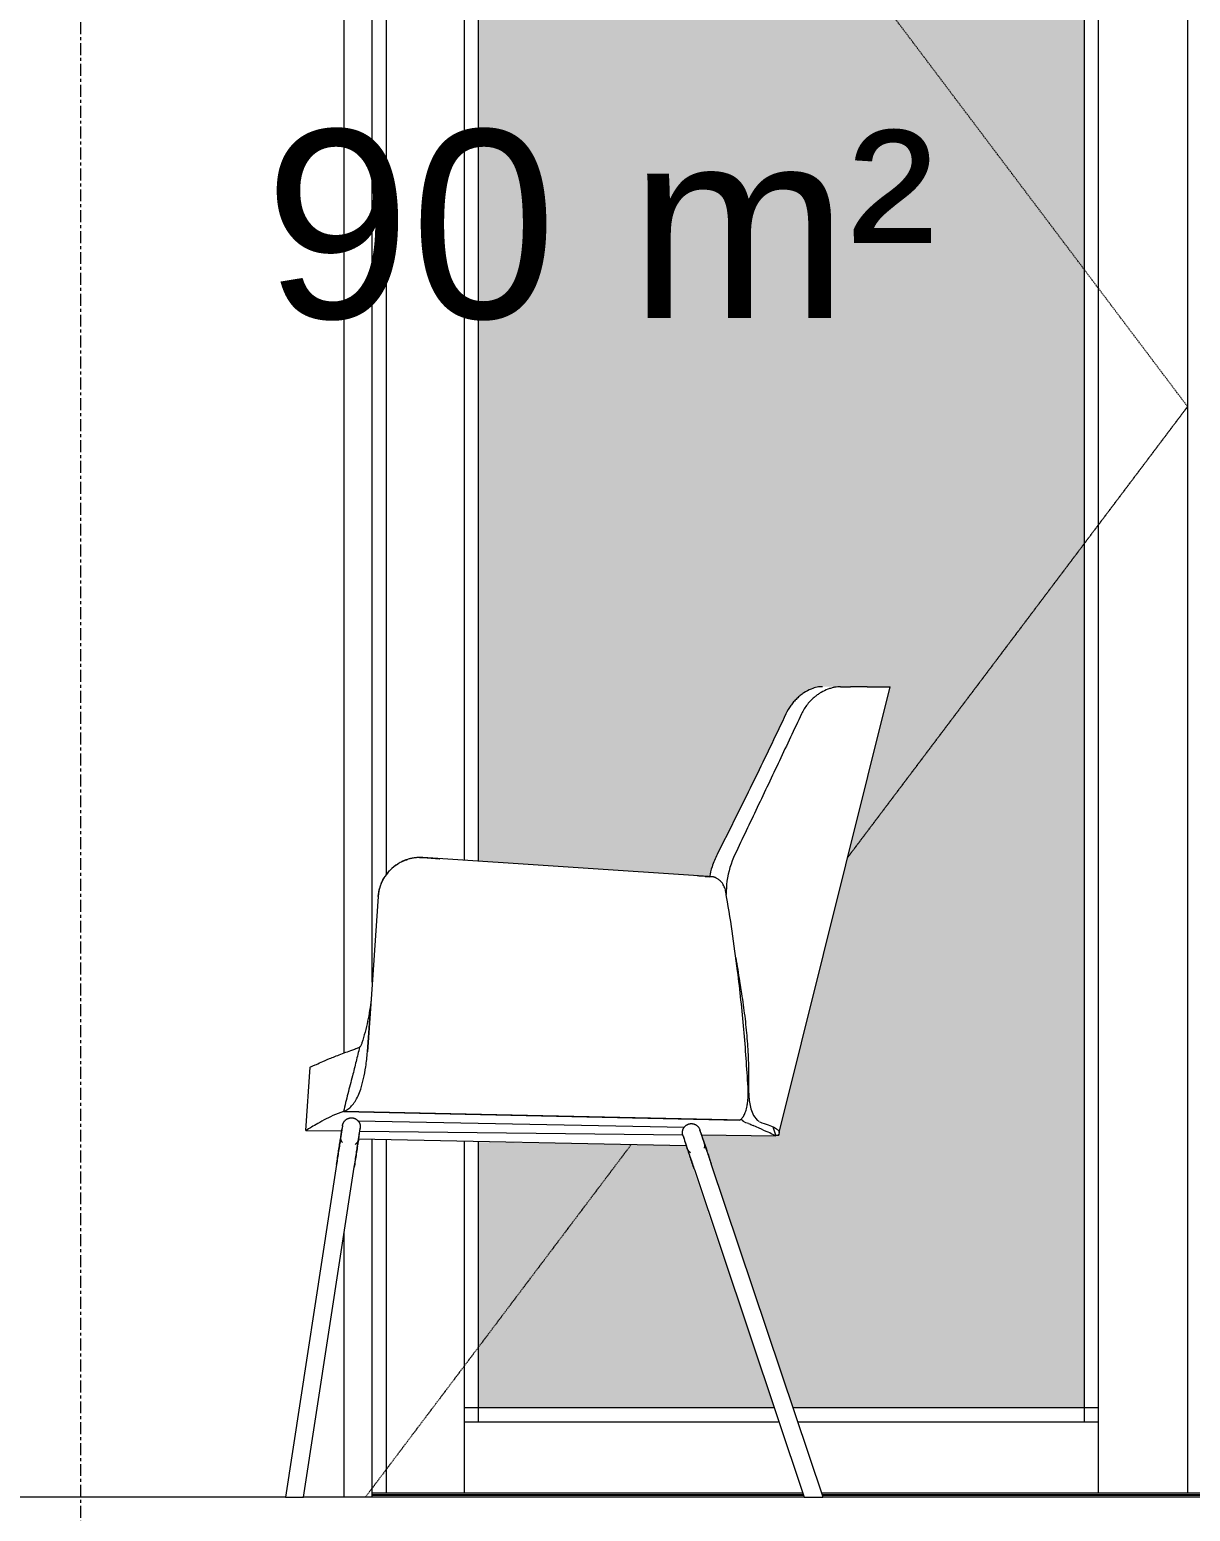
# Model space of a CAD drawing. Header units: millimetres. Extents: x -12186 to 152825, y -4386 to 9463.
# Drawn here: x 16021 to 17256, y 15 to 1591 of the extents above; entities that cross this region are included whole.
import ezdxf

# ---------------------------------------------------------------- set-up
doc = ezdxf.new("R2010")
doc.units = ezdxf.units.MM
doc.linetypes.add('Detail Dash', pattern=[1.1, 0.55, -0.55])
doc.linetypes.add('Grid Line', pattern=[22.225, 12.7, -3.175, 3.175, -3.175])
for name, color, linetype, lineweight in [('A-AREA-IDEN', 2, 'Continuous', 5), ('A-DOOR', 31, 'Continuous', 5), ('A-FLOR', 192, 'Continuous', 9), ('A-WALL', 113, 'Continuous', 9), ('I-FURN', 30, 'Continuous', 5), ('S-GRID', 1, 'Continuous', 5)]:
    doc.layers.add(name, color=color, linetype=linetype, lineweight=lineweight)
doc.styles.add('Arial_2', font='arial.ttf', dxfattribs={"height": 200})

# ---------------------------------------------------------------- blocks, each defined once
blk = doc.blocks.new('Coalesse_Bindu_LowBackGuestChair - FABRIC-V181-Section A-A')
at = {"layer": 'I-FURN'}
for p, q in [((16818.4, 417.9), (16936.3, 892.1)), ((16883.8, 892.1), (16894.1, 892.1)), ((16912.1, 892.1), (16894.1, 892.1)), ((16912.1, 892.1), (16936.3, 892.1)), ((16439.4, 710.3), (16457.7, 709.1)), ((16748.4, 689.7), (16439.4, 710.3)), ((16439.4, 710.3), (16457.1, 709.1)), ((16457.7, 709.1), (16439.4, 710.3)), ((16739.7, 690.3), (16744.5, 690)), ((16380.5, 503.6), (16384, 554.2)), ((16315.1, 420.2), (16319.8, 487.5)), ((16779.3, 430.9), (16355.2, 440.2)), ((16355.2, 440.2), (16776, 431)), ((16717.9, 423.3), (16370.3, 430.1)), ((16778.4, 431.2), (16777.5, 432.1)), ((16785.7, 427.5), (16783, 428.4)), ((16315.1, 420.2), (16353.5, 419.7)), ((16352.5, 415), (16352.6, 416.2)), ((16371.1, 411.1), (16719.6, 404.2)), ((16371.1, 411.1), (16719.6, 404.2)), ((16371.5, 413.5), (16371.2, 411.4)), ((16372.4, 419.5), (16716.1, 415.6)), ((16372.5, 419.8), (16372.8, 422.2)), ((16716.2, 414.4), (16717.3, 411.1)), ((16735.9, 415.4), (16814.7, 414.5)), ((16811.8, 423.9), (16814.7, 414.5)), ((16817.5, 414.6), (16813.7, 414.6)), ((16817.5, 414.6), (16817.9, 415.9)), ((16347.7, 383.9), (16293.4, 30)), ((16347.7, 383.9), (16293.4, 30)), ((16312.6, 30), (16366.5, 381)), ((16312.6, 30), (16366.5, 381)), ((16728.2, 378.6), (16845, 30)), ((16728.2, 378.6), (16845, 30)), ((16865.1, 30), (16746.2, 384.6)), ((16865.1, 30), (16746.2, 384.6)), ((16865, 30), (16865, 30))]:
    blk.add_line(p, q, dxfattribs=at)
at = {"layer": 'I-FURN', "flags": 128}
for points in [[(16764, 736.8), (16758.2, 725.3), (16752.4, 713.8)], [(16392.1, 669.1), (16389.1, 627.3), (16386.2, 585.7), (16383.3, 544.5), (16380.5, 503.6)], [(16776.3, 578.9), (16777.3, 572.3), (16778.4, 565.7)], [(16785.7, 462.5), (16786.4, 452.1), (16788.2, 443.2), (16791.1, 436.2), (16795, 431.2)], [(16354.1, 425.5), (16354.1, 425.8), (16354.2, 426.2), (16354.3, 426.6), (16354.4, 426.9), (16354.5, 427.3), (16354.7, 427.7), (16354.8, 428), (16355, 428.3), (16355.2, 428.7), (16355.4, 429), (16355.6, 429.3), (16355.8, 429.6), (16356, 429.9), (16356.3, 430.2), (16356.5, 430.5), (16356.8, 430.8), (16357.1, 431.1), (16357.4, 431.3), (16357.7, 431.5), (16358, 431.8), (16358.3, 432), (16358.6, 432.2), (16358.9, 432.4), (16359.3, 432.6), (16359.6, 432.7), (16360, 432.9), (16360.3, 433), (16360.7, 433.1), (16361.1, 433.2), (16361.4, 433.3), (16361.8, 433.4), (16362.2, 433.4), (16362.5, 433.5), (16362.9, 433.5), (16363.3, 433.5), (16363.7, 433.5), (16364.1, 433.5), (16364.5, 433.5), (16364.8, 433.4), (16364.9, 433.4)], [(16364.9, 433.4), (16365.3, 433.4), (16365.7, 433.3), (16366, 433.2), (16366.4, 433.1), (16366.8, 433), (16367.1, 432.8), (16367.5, 432.7), (16367.8, 432.5), (16368.2, 432.3), (16368.5, 432.1), (16368.8, 431.9), (16369.1, 431.7), (16369.4, 431.5), (16369.7, 431.2), (16370, 431), (16370.3, 430.7), (16370.5, 430.4), (16370.8, 430.1), (16371, 429.8), (16371.2, 429.5), (16371.5, 429.2), (16371.7, 428.9), (16371.9, 428.6), (16372, 428.2), (16372.2, 427.9), (16372.3, 427.5), (16372.5, 427.2), (16372.6, 426.8), (16372.7, 426.4), (16372.8, 426.1), (16372.9, 425.7), (16372.9, 425.3), (16373, 425), (16373, 424.6), (16373, 424.2), (16373, 423.8), (16373, 423.4), (16373, 423), (16372.9, 422.7), (16372.9, 422.6)], [(16716, 414.8), (16715.9, 415.2), (16715.8, 415.6), (16715.7, 415.9), (16715.6, 416.3), (16715.6, 416.7), (16715.5, 417.1), (16715.5, 417.4), (16715.5, 417.8), (16715.5, 418.2), (16715.5, 418.6), (16715.6, 419), (16715.6, 419.3), (16715.7, 419.7), (16715.8, 420.1), (16715.9, 420.5), (16716, 420.8), (16716.1, 421.2), (16716.2, 421.5), (16716.4, 421.9), (16716.6, 422.2), (16716.8, 422.6), (16716.9, 422.9), (16717.2, 423.2), (16717.4, 423.5), (16717.6, 423.8), (16717.9, 424.1), (16718.1, 424.4), (16718.4, 424.7), (16718.7, 424.9), (16718.9, 425.2), (16719.2, 425.4), (16719.5, 425.6), (16719.9, 425.9), (16720.2, 426.1), (16720.5, 426.2), (16720.9, 426.4), (16721.2, 426.6), (16721.6, 426.7), (16721.9, 426.9), (16722, 426.9)], [(16722, 426.9), (16722.4, 427), (16722.7, 427.1), (16723.1, 427.2), (16723.5, 427.3), (16723.9, 427.3), (16724.2, 427.4), (16724.6, 427.4), (16725, 427.4), (16725.4, 427.4), (16725.8, 427.4), (16726.1, 427.3), (16726.5, 427.3), (16726.9, 427.2), (16727.3, 427.1), (16727.6, 427), (16728, 426.9), (16728.4, 426.8), (16728.7, 426.6), (16729.1, 426.5), (16729.4, 426.3), (16729.7, 426.1), (16730.1, 425.9), (16730.4, 425.7), (16730.7, 425.5), (16731, 425.3), (16731.3, 425), (16731.6, 424.8), (16731.8, 424.5), (16732.1, 424.2), (16732.4, 424), (16732.6, 423.7), (16732.8, 423.4), (16733, 423), (16733.2, 422.7), (16733.4, 422.4), (16733.6, 422), (16733.8, 421.7), (16733.9, 421.3), (16734, 421), (16734.1, 420.9)], [(16783, 428.4), (16780.4, 429.7), (16779, 430.8)], [(16354.1, 425.5), (16354.1, 425.4), (16354, 425.3), (16354, 425.1), (16354, 424.8), (16353.9, 424.5), (16353.9, 424.1), (16353.8, 423.6), (16353.7, 423), (16353.6, 422.4), (16353.5, 421.7), (16353.4, 420.9), (16353.2, 420), (16353.1, 419.1), (16352.9, 418.1), (16352.8, 417), (16352.6, 415.9), (16352.4, 414.7), (16352.2, 413.5), (16352, 412.2), (16351.8, 410.8), (16351.6, 409.4), (16351.4, 408), (16351.2, 406.4), (16350.9, 404.9), (16350.7, 403.3), (16350.4, 401.6), (16350.2, 400), (16349.9, 398.2), (16349.6, 396.5), (16349.3, 394.7), (16349.1, 392.9), (16348.8, 391), (16348.5, 389.2), (16348.2, 387.3), (16347.9, 385.4), (16347.7, 383.9)], [(16347.7, 383.9), (16348, 385.8), (16348.3, 387.7), (16348.6, 389.6), (16348.8, 391.5), (16349.1, 393.3), (16349.4, 395.1), (16349.7, 396.9), (16349.9, 398.6), (16350.2, 400.3), (16350.5, 402), (16350.7, 403.6), (16351, 405.2), (16351.2, 406.8), (16351.4, 408.3), (16351.7, 409.7), (16351.9, 411.1), (16352.1, 412.5), (16352.3, 413.8)], [(16354, 407.2), (16353.8, 407.5), (16353.6, 407.8), (16353.4, 408.1), (16353.2, 408.5), (16353, 408.8), (16352.9, 409.2), (16352.8, 409.5), (16352.6, 409.9), (16352.5, 410.3), (16352.4, 410.6), (16352.4, 411), (16352.3, 411.4), (16352.3, 411.8), (16352.2, 412.1), (16352.2, 412.5), (16352.2, 412.9), (16352.2, 413.3), (16352.3, 413.7), (16352.3, 414)], [(16354, 425.1), (16353.1, 419.1), (16352.5, 415.4), (16352.3, 414.1)], [(16352.3, 414.1), (16352.5, 415.3), (16353.1, 418.9), (16353.4, 421.2)], [(16354, 425.1), (16354, 425.3), (16354.1, 425.4), (16354.1, 425.5)], [(16366.5, 381), (16366.8, 382.9), (16367.1, 384.8), (16367.4, 386.7), (16367.7, 388.6), (16368, 390.4), (16368.2, 392.2), (16368.5, 394), (16368.8, 395.7), (16369, 397.4), (16369.3, 399.1), (16369.5, 400.7), (16369.8, 402.3), (16370, 403.9), (16370.3, 405.4), (16370.5, 406.8), (16370.7, 408.2), (16370.9, 409.6), (16371.1, 410.9), (16371.3, 412.1), (16371.5, 413.3), (16371.6, 414.4), (16371.8, 415.4), (16372, 416.4), (16372.1, 417.3), (16372.2, 418.2), (16372.3, 418.9), (16372.4, 419.6), (16372.5, 420.3), (16372.6, 420.8), (16372.7, 421.3), (16372.8, 421.7), (16372.8, 422), (16372.9, 422.3), (16372.9, 422.4), (16372.9, 422.5), (16372.9, 422.6)], [(16371.1, 410.9), (16371, 410.5), (16370.9, 410.1), (16370.8, 409.8), (16370.7, 409.4), (16370.5, 409.1), (16370.4, 408.7), (16370.2, 408.4), (16370, 408), (16369.9, 407.7), (16369.6, 407.4), (16369.4, 407.1), (16369.2, 406.8), (16369, 406.5), (16368.7, 406.2), (16368.4, 405.9), (16368.2, 405.7), (16367.9, 405.4), (16367.6, 405.2)], [(16371.1, 410.6), (16370.9, 409.3), (16370.7, 407.9), (16370.4, 406.5), (16370.2, 405.1)], [(16371.2, 411.2), (16371.3, 412.4), (16371.9, 416), (16372.2, 418)], [(16372.9, 422.6), (16372.9, 422.5), (16372.9, 422.4), (16372.8, 422.2), (16372.8, 422.2)], [(16716, 414.8), (16716, 414.8), (16716, 414.7), (16716.1, 414.5), (16716.2, 414.3), (16716.3, 414), (16716.4, 413.6), (16716.6, 413.2), (16716.7, 412.7), (16716.9, 412.1), (16717.1, 411.5), (16717.3, 410.8), (16717.6, 410.1), (16717.9, 409.3), (16718.2, 408.4)], [(16716.2, 414.4), (16716.1, 414.6), (16716, 414.7), (16716, 414.8), (16716, 414.8)], [(16734.1, 420.9), (16734.1, 420.9), (16734.1, 420.8), (16734.2, 420.6), (16734.2, 420.4)], [(16746.2, 384.6), (16745.7, 386.3), (16745.1, 387.9), (16744.6, 389.6), (16744, 391.2), (16743.5, 392.8), (16743, 394.4), (16742.4, 395.9), (16741.9, 397.4), (16741.4, 398.9), (16740.9, 400.4), (16740.5, 401.8), (16740, 403.2), (16739.5, 404.6), (16739.1, 405.9), (16738.7, 407.1), (16738.3, 408.4), (16737.9, 409.5), (16737.5, 410.7), (16737.1, 411.7), (16736.8, 412.8), (16736.5, 413.7), (16736.2, 414.6), (16735.9, 415.5), (16735.6, 416.3), (16735.4, 417), (16735.1, 417.7), (16734.9, 418.3), (16734.7, 418.9), (16734.6, 419.3), (16734.4, 419.8), (16734.3, 420.1), (16734.2, 420.4), (16734.2, 420.6), (16734.1, 420.8), (16734.1, 420.9), (16734.1, 420.9)], [(16738.6, 407.4), (16738.2, 408.4), (16737.3, 411.3), (16735.7, 416.1), (16734.2, 420.4)], [(16737.7, 410.1), (16738.4, 407.9), (16738.6, 407.4)], [(16818.4, 417.9), (16817.9, 415.9), (16817.5, 414.6)], [(16370, 403.6), (16369.7, 402), (16369.5, 400.4), (16369.2, 398.7), (16369, 397.1), (16368.7, 395.3), (16368.5, 393.6), (16368.2, 391.8), (16367.9, 390), (16367.6, 388.2), (16367.3, 386.3), (16367, 384.4), (16366.8, 382.5), (16366.5, 381)], [(16717.9, 409.1), (16719.4, 404.6), (16720.3, 402), (16720.5, 401.4)], [(16718.2, 408.4), (16718.5, 407.5), (16718.8, 406.5), (16719.1, 405.5), (16719.5, 404.4), (16719.9, 403.2), (16720.3, 402.1), (16720.7, 400.8), (16721.1, 399.5), (16721.6, 398.2), (16722, 396.9), (16722.5, 395.5), (16723, 394), (16723.5, 392.6), (16724, 391.1), (16724.5, 389.5), (16725, 388), (16725.5, 386.4), (16726.1, 384.8), (16726.6, 383.1), (16727.2, 381.5), (16727.7, 379.9), (16728.2, 378.6)], [(16720.5, 401.4), (16720.2, 402.4), (16719.4, 404.6)], [(16728.2, 378.6), (16727.6, 380.2), (16727, 381.9), (16726.5, 383.5), (16726, 385.1), (16725.4, 386.7), (16724.9, 388.3), (16724.4, 389.9), (16723.9, 391.4), (16723.4, 392.9), (16722.9, 394.3), (16722.4, 395.8), (16721.9, 397.2), (16721.5, 398.5), (16721, 399.8), (16720.6, 401.1), (16720.2, 402.3), (16719.8, 403.5)], [(16724.2, 396.5), (16723.9, 396.8), (16723.6, 397), (16723.3, 397.2), (16723, 397.5), (16722.7, 397.8), (16722.5, 398), (16722.2, 398.3), (16722, 398.6), (16721.8, 398.9), (16721.5, 399.2), (16721.3, 399.6), (16721.2, 399.9), (16721, 400.2), (16720.8, 400.6), (16720.7, 400.9), (16720.5, 401.3), (16720.5, 401.4)], [(16738, 409.3), (16738.3, 408.1), (16738.8, 406.9), (16739.2, 405.6), (16739.6, 404.3), (16740.1, 402.9), (16740.6, 401.5), (16741, 400.1), (16741.5, 398.6), (16742, 397.1), (16742.5, 395.6), (16743.1, 394), (16743.6, 392.4), (16744.1, 390.8), (16744.7, 389.2), (16745.2, 387.6), (16745.8, 385.9), (16746.2, 384.6)], [(16738.6, 407.4), (16738.7, 407.1), (16738.8, 406.7), (16738.9, 406.3), (16738.9, 406), (16739, 405.6), (16739, 405.2), (16739.1, 404.8), (16739.1, 404.4), (16739.1, 404.1), (16739, 403.7), (16739, 403.3), (16738.9, 402.9), (16738.9, 402.5), (16738.8, 402.2), (16738.7, 401.8), (16738.6, 401.4)], [(16293.4, 30), (16294, 30), (16295.1, 30), (16296.6, 30), (16298.5, 30), (16300.7, 30), (16303, 30)], [(16303, 30), (16305.3, 30), (16307.5, 30), (16309.4, 30), (16310.9, 30), (16312, 30), (16312.6, 30)], [(16845, 30), (16845.6, 30), (16846.8, 30), (16848.4, 30), (16850.3, 30), (16852.6, 30), (16855, 30)], [(16855, 30), (16857.4, 30), (16859.7, 30), (16861.7, 30), (16863.3, 30), (16864.4, 30), (16865, 30)]]:
    blk.add_lwpolyline(points, dxfattribs=at)
at = {"layer": 'I-FURN'}
blk.add_ellipse((16457.4, 1639.1), major_axis=(-402.5, 1221.1), ratio=0.234881, start_param=2.916854, end_param=2.93027, dxfattribs=at)
for points, knots in [([(16852.4, 889.6), (16849.8, 888.5), (16845.9, 886.5), (16840.8, 882.8), (16837.8, 880.1), (16835.5, 877.8), (16833.2, 875.3), (16829.6, 870.7), (16827, 866.3), (16825.5, 863.2)], [0, 0, 0, 0, 0.25, 0.375, 0.5, 0.5625, 0.625, 0.75, 1, 1, 1, 1]), ([(16883.8, 892.1), (16881.8, 892.1), (16878.6, 891.8), (16873.9, 890.7), (16869.1, 889), (16865.5, 887.3), (16863, 886)], [-1, -1, -1, -1, -0.666667, -0.5, -0.333333, 0, 0, 0, 0]), ([(16439.4, 710.3), (16437.7, 710.4), (16435.5, 710.5), (16433, 710.3), (16431.2, 710.1), (16428.8, 709.8), (16426.2, 709.3), (16423.9, 708.7), (16422.2, 708.1), (16420.5, 707.5), (16418.3, 706.6), (16416.6, 705.8), (16415.5, 705.2)], [-1, -1, -1, -1, -0.785714, -0.732143, -0.678571, -0.571429, -0.428571, -0.357143, -0.285714, -0.214286, -0.142857, 0, 0, 0, 0]), ([(16752.4, 713.8), (16750.3, 709.5), (16747.1, 701.7), (16745, 693.5), (16744.3, 689.8)], [-1, -1, -1, -1, -0.75, -0.5523029, -0.5523029, -0.5523029, -0.5523029]), ([(16771.4, 713.8), (16767.1, 704.8), (16762.9, 690.5), (16762, 675.8), (16762, 671.1)], [-1, -1, -1, -1, -0.5, -0.2620376, -0.2620376, -0.2620376, -0.2620376]), ([(16400.3, 691.9), (16400.9, 692.8), (16402.1, 694.2), (16403.3, 695.6), (16403.8, 696.2)], [-0.4690345, -0.4690345, -0.4690345, -0.4690345, -0.4, -0.3491815, -0.3491815, -0.3491815, -0.3491815]), ([(16395.1, 682.3), (16395.1, 682.4), (16396, 684.6), (16397, 686.8), (16398.2, 688.7)], [-0.7049321, -0.7049321, -0.7049321, -0.7049321, -0.7, -0.5505841, -0.5505841, -0.5505841, -0.5505841]), ([(16395.1, 682.3), (16395.7, 683.8), (16396.7, 686), (16397.8, 688.1), (16398.2, 688.7)], [0.2950679, 0.2950679, 0.2950679, 0.2950679, 0.4, 0.4494159, 0.4494159, 0.4494159, 0.4494159]), ([(16748.4, 689.7), (16745.3, 689.9), (16739.4, 690.3), (16733.8, 690.7), (16731.1, 690.9)], [0, 0, 0, 0, 0.5, 0.9915706, 0.9915706, 0.9915706, 0.9915706]), ([(16744.5, 690), (16742.7, 690.1), (16738.1, 690.4), (16733.8, 690.7), (16731.1, 690.9)], [-0.7842201, -0.7842201, -0.7842201, -0.7842201, -0.5, -0.0084294, -0.0084294, -0.0084294, -0.0084294]), ([(16758.4, 682.4), (16758.1, 682.8), (16757.7, 683.5), (16757, 684.3), (16756.5, 684.8), (16756, 685.3), (16755.7, 685.6), (16755.1, 686.1), (16754.1, 686.9), (16752.9, 687.7), (16752, 688.3), (16751.5, 688.5), (16751.2, 688.7), (16750.9, 688.8), (16750.7, 689), (16750.3, 689.1), (16750, 689.3), (16749.6, 689.4), (16749.3, 689.5), (16748.9, 689.6), (16748.6, 689.7), (16748.4, 689.7)], [-1, -1, -1, -1, -0.892857, -0.839286, -0.785714, -0.732143, -0.705357, -0.678571, -0.571429, -0.428571, -0.357143, -0.321429, -0.285714, -0.267857, -0.25, -0.214286, -0.178571, -0.142857, -0.107143, -0.071429, 0, 0, 0, 0]), ([(16785.3, 466.3), (16784.1, 486.5), (16781.2, 527.5), (16775.3, 583), (16768.6, 631.9), (16764.1, 659.9), (16761.6, 674)], [-1, -1, -1, -1, -0.7, -0.4, -0.2, 0, 0, 0, 0]), ([(16319.8, 487.5), (16319.8, 487.5), (16323.2, 489.1), (16335.9, 494.8), (16351.8, 501.1), (16361.6, 504.8), (16367, 506.7)], [0.5, 0.5, 0.5, 0.5, 0.6666667, 0.8333333, 0.9166667, 1, 1, 1, 1]), ([(16359.8, 442.7), (16362.5, 444.6), (16367.6, 450.2), (16374.4, 465), (16377.5, 479.1), (16378.8, 487.8)], [-1, -1, -1, -1, -0.7, -0.4, 0, 0, 0, 0]), ([(16776, 431), (16777, 431.4), (16778.2, 432.3), (16779.8, 434.2), (16781.3, 436.6), (16782.9, 440.3), (16784.2, 445.5), (16785, 450.7), (16785.6, 457.2), (16785.5, 462.5), (16785.3, 466.3)], [-1, -1, -1, -1, -0.85, -0.775, -0.7, -0.55, -0.4, -0.3, -0.2, 0, 0, 0, 0]), ([(16334.5, 431.3), (16331.2, 429.5), (16325.5, 426.3), (16317.5, 421.6), (16315.1, 420.2), (16315.1, 420.2)], [0, 0, 0, 0, 0.125, 0.25, 0.5, 0.5, 0.5, 0.5])]:
    blk.add_open_spline(points, degree=3, knots=knots, dxfattribs=at)
for points in [[(16864.6, 892.1), (16862.7, 892.1), (16858.8, 891.8), (16854.6, 890.5), (16852.4, 889.6)], [(16863, 886), (16861.9, 885.3), (16859.7, 884), (16857.7, 882.4), (16856.6, 881.6)], [(16856.6, 881.6), (16853.6, 879.2), (16848.1, 873.6), (16843.9, 866.8), (16842.2, 863.2)], [(16825.5, 863.2), (16815.6, 842), (16795.4, 799.8), (16774.5, 757.7), (16764, 736.8)], [(16842.2, 863.2), (16834.4, 846.6), (16818.7, 813.4), (16795.1, 763.6), (16779.3, 730.4), (16771.4, 713.8)], [(16439.4, 710.3), (16438.2, 710.4), (16437.1, 710.4), (16435.9, 710.4)], [(16436.1, 710.4), (16437.2, 710.4), (16438.3, 710.4), (16439.4, 710.3)], [(16436.1, 710.4), (16437.2, 710.4), (16438.3, 710.4), (16439.4, 710.3)], [(16415.5, 705.2), (16408.9, 701.7), (16397.5, 691.2), (16392.6, 676.5), (16392.1, 669.1)], [(16400.3, 691.9), (16401.4, 693.4), (16402.6, 694.9), (16403.8, 696.2)], [(16407.4, 699.7), (16409.1, 701.1), (16410.9, 702.5), (16412.8, 703.7)], [(16407.4, 699.7), (16409.1, 701.1), (16410.9, 702.5), (16412.8, 703.7)], [(16416.8, 705.8), (16417.8, 706.3), (16419.9, 707.3), (16422, 708), (16423.1, 708.4)], [(16416.8, 705.8), (16417.8, 706.3), (16419.9, 707.3), (16422, 708), (16423.1, 708.4)], [(16392.1, 669.1), (16392.3, 672.1), (16392.8, 675.2), (16393.7, 678.2)], [(16392.1, 669.1), (16392.3, 672.1), (16392.8, 675.2), (16393.7, 678.2)], [(16761.6, 674), (16761.4, 675.5), (16760.6, 678.4), (16759.2, 681.1), (16758.4, 682.4)], [(16772.3, 603.6), (16773.7, 595.4), (16775, 587.1), (16776.3, 578.9)], [(16384.4, 559.5), (16383.6, 551.8), (16381.2, 536.3), (16377.1, 520.9), (16374.7, 513.2)], [(16778.4, 565.7), (16779.6, 557.7), (16781.9, 541.7), (16784.3, 518.1), (16785.8, 494.8), (16786, 479.9), (16785.9, 472.5)], [(16372.2, 508.8), (16371, 503.7), (16368.5, 493.5), (16365.9, 483.2), (16364.6, 478.1)], [(16372.2, 508.8), (16371, 503.7), (16368.5, 493.5), (16365.9, 483.2), (16364.6, 478.1)], [(16367, 506.7), (16367.3, 506.8), (16367.8, 507), (16368.3, 507.2), (16368.5, 507.3)], [(16368.5, 507.3), (16369.2, 507.5), (16370.5, 508), (16371.6, 508.5), (16372.2, 508.8)], [(16374.7, 513.2), (16374.6, 512.7), (16374.3, 511.9), (16373.8, 510.7), (16373.3, 509.8), (16372.7, 509.1), (16372.4, 508.9), (16372.2, 508.8)], [(16378.8, 487.8), (16379.2, 490.4), (16379.8, 495.7), (16380.3, 501), (16380.5, 503.6)], [(16364.6, 478.1), (16362.9, 471.8), (16359.7, 459.2), (16356.6, 446.6), (16355.2, 440.2)], [(16364.6, 478.1), (16362.9, 471.8), (16359.7, 459.2), (16356.6, 446.6), (16355.2, 440.2)], [(16785.4, 458.8), (16785.5, 460), (16785.6, 461.2), (16785.7, 462.5)], [(16785.9, 472.5), (16785.9, 471.6), (16785.8, 469.7), (16785.8, 467.8), (16785.7, 466.9)], [(16785.7, 466.9), (16785.7, 466.2), (16785.7, 464.7), (16785.7, 463.2), (16785.7, 462.5)], [(16355.2, 440.2), (16355.9, 440.5), (16357.4, 441.2), (16359, 442.1), (16359.8, 442.7)], [(16355.2, 440.2), (16351.1, 438.8), (16343.6, 435.9), (16337.4, 432.9), (16334.5, 431.3)], [(16795, 431.2), (16795.7, 430.6), (16796.5, 430), (16797.3, 429.5)], [(16797.4, 429.4), (16798.2, 429), (16799.1, 428.6), (16799.9, 428.4)], [(16799.9, 428.4), (16803.3, 427.4), (16809.1, 425.5), (16813.1, 423.6), (16814.6, 422.6)], [(16814.4, 414.6), (16815.4, 414.2), (16812.4, 415.6), (16799.6, 421.4), (16790.9, 425.3)], [(16814.6, 422.6), (16816, 421.6), (16818, 420), (16818.5, 418.5), (16818.4, 417.9)]]:
    blk.add_open_spline(points, degree=3, dxfattribs=at)
blk = doc.blocks.new('Coalesse_Bindu_LowBackGuestChair - FABRIC-V182-Section A-A')
at = {"layer": 'I-FURN'}
for p, q in [((16439.4, 710.3), (16457.1, 709.1)), ((16457.1, 709.1), (16439.4, 710.3)), ((16439.4, 710.3), (16457.1, 709.1)), ((16457.1, 709.1), (16439.4, 710.3)), ((16744.5, 690), (16739.7, 690.3)), ((16739.7, 690.3), (16744.5, 690)), ((16315.1, 420.2), (16352.3, 419.7)), ((16352.6, 415.9), (16352.4, 414.7)), ((16352.5, 415), (16352.6, 416.2)), ((16371.1, 411.1), (16719.6, 404.2)), ((16371.1, 411.1), (16719.6, 404.2)), ((16735.9, 415.4), (16814.7, 414.5)), ((16817.5, 414.6), (16813.7, 414.6)), ((16817.9, 415.9), (16817.5, 414.6)), ((16817.5, 414.6), (16817.9, 415.9)), ((16347.7, 383.9), (16293.4, 30)), ((16347.7, 383.9), (16293.4, 30)), ((16312.6, 30), (16366.5, 381)), ((16312.6, 30), (16366.5, 381)), ((16728.2, 378.6), (16845, 30)), ((16728.2, 378.6), (16845, 30)), ((16865.1, 30), (16746.2, 384.6)), ((16865.1, 30), (16746.2, 384.6)), ((16865, 30), (16865, 30)), ((16865, 30), (16865, 30))]:
    blk.add_line(p, q, dxfattribs=at)
at = {"layer": 'I-FURN', "flags": 128}
for points in [[(16352.2, 413.5), (16352, 412.2), (16351.8, 410.8), (16351.6, 409.4), (16351.4, 408), (16351.2, 406.4), (16350.9, 404.9)], [(16351, 405.2), (16351.2, 406.8), (16351.4, 408.3), (16351.7, 409.7), (16351.9, 411.1), (16352.1, 412.5), (16352.3, 413.8)], [(16353.1, 419.1), (16352.5, 415.4), (16352.3, 414.1)], [(16352.3, 414.1), (16352.5, 415.3), (16353.1, 418.9)], [(16371.1, 410.6), (16370.9, 409.3), (16370.7, 407.9), (16370.4, 406.5), (16370.2, 405.1)], [(16370.3, 405.4), (16370.5, 406.8), (16370.7, 408.2), (16370.9, 409.6), (16371.1, 410.9)], [(16350.9, 404.6), (16350.7, 403.3), (16350.4, 401.6), (16350.2, 400), (16349.9, 398.2), (16349.6, 396.5), (16349.3, 394.7), (16349.1, 392.9), (16348.8, 391), (16348.5, 389.2), (16348.2, 387.3), (16347.9, 385.4), (16347.7, 383.9)], [(16347.7, 383.9), (16348, 385.8), (16348.3, 387.7), (16348.6, 389.6), (16348.8, 391.5), (16349.1, 393.3), (16349.4, 395.1), (16349.7, 396.9), (16349.9, 398.6), (16350.2, 400.3), (16350.5, 402), (16350.7, 403.6)], [(16366.5, 381), (16366.8, 382.9), (16367.1, 384.8), (16367.4, 386.7), (16367.7, 388.6), (16368, 390.4), (16368.2, 392.2), (16368.5, 394), (16368.8, 395.7), (16369, 397.4), (16369.3, 399.1), (16369.5, 400.5)], [(16369.5, 400.4), (16369.2, 398.7), (16369, 397.1), (16368.7, 395.3), (16368.5, 393.6), (16368.2, 391.8), (16367.9, 390), (16367.6, 388.2), (16367.3, 386.3), (16367, 384.4), (16366.8, 382.5), (16366.5, 381)], [(16369.5, 400.7), (16369.8, 402.3), (16370, 403.9)], [(16370, 403.6), (16369.7, 402), (16369.5, 400.5)], [(16741.1, 400), (16741.5, 398.6), (16742, 397.1), (16742.5, 395.6), (16743.1, 394), (16743.6, 392.4), (16744.1, 390.8), (16744.7, 389.2), (16745.2, 387.6), (16745.8, 385.9), (16746.2, 384.6)], [(16746.2, 384.6), (16745.7, 386.3), (16745.1, 387.9), (16744.6, 389.6), (16744, 391.2), (16743.5, 392.8), (16743, 394.4), (16742.4, 395.9), (16741.9, 397.4), (16741.4, 398.9)], [(16723, 394), (16723.5, 392.6), (16724, 391.1), (16724.5, 389.5), (16725, 388), (16725.5, 386.4), (16726.1, 384.8), (16726.6, 383.1), (16727.2, 381.5), (16727.7, 379.9), (16728.2, 378.6)], [(16728.2, 378.6), (16727.6, 380.2), (16727, 381.9), (16726.5, 383.5), (16726, 385.1), (16725.4, 386.7), (16724.9, 388.3), (16724.4, 389.9), (16723.9, 391.4), (16723.4, 392.9)]]:
    blk.add_lwpolyline(points, dxfattribs=at)
at = {"layer": 'I-FURN'}
for points in [[(16439.4, 710.3), (16438.2, 710.4), (16437.1, 710.4), (16435.9, 710.4)], [(16439.4, 710.3), (16438.2, 710.4), (16437.1, 710.4), (16435.9, 710.4)], [(16436.1, 710.4), (16437.2, 710.4), (16438.3, 710.4), (16439.4, 710.3)], [(16436.1, 710.4), (16437.2, 710.4), (16438.3, 710.4), (16439.4, 710.3)], [(16744.5, 690), (16742.8, 690.1), (16741.2, 690.2), (16739.7, 690.3)], [(16744.5, 690), (16742.8, 690.1), (16741.2, 690.2), (16739.7, 690.3)], [(16814.4, 414.6), (16814.8, 414.4), (16814.8, 414.4), (16814.4, 414.6)]]:
    blk.add_open_spline(points, degree=3, dxfattribs=at)
blk = doc.blocks.new('Door Aluminium - Double Opening Out with Cill - Door Aluminium Double Opening Out with Cill 1800x2400 3-1350753-Section A-A')
at = {"layer": 'A-DOOR'}
h = blk.add_hatch(color=256, dxfattribs=at)
h.paths.add_polyline_path([(16498.7, 125), (16813.2, 125), (16718.5, 404.4), (16498.7, 407.5), (16498.7, 205.4)])
h.paths.add_polyline_path([(17142.7, 125), (17142.7, 2237), (16498.7, 2237), (16498.7, 706.4), (16744.8, 690.9), (16748.3, 703.7), (16758.2, 725.3), (16810.4, 831.5), (16830.7, 872), (16839.8, 881.6), (16845.5, 886), (16856.5, 890.9), (16864.6, 892.1), (16936.3, 892.1), (16817.2, 415.7), (16811.8, 414.7), (16736.2, 414.4), (16833.2, 125), (17092.6, 125)])
at = {"layer": 'A-DOOR', "linetype": 'Detail Dash'}
for p, q in [((17252.7, 1190), (16355.7, 2380)), ((17252.7, 1190), (16355.7, 2380)), ((16891.1, 710.3), (17252.7, 1190)), ((17252.7, 1190), (16891.1, 710.3)), ((16378.3, 30), (16660.7, 404.6)), ((16660.7, 404.6), (16378.3, 30))]:
    blk.add_line(p, q, dxfattribs=at)
at = {"layer": 'A-DOOR'}
for p, q in [((16385.7, 577.8), (16385.7, 2350)), ((16400.7, 692.1), (16400.7, 2335)), ((17252.7, 2335), (17252.7, 34.4)), ((16483.7, 707.4), (16483.7, 2252)), ((17157.7, 2252), (17157.7, 34.4)), ((16498.7, 706.4), (16498.7, 2237)), ((17142.7, 2237), (17142.7, 110)), ((16385.7, 30), (16385.7, 411)), ((16400.7, 34.4), (16400.7, 410.7)), ((16483.7, 34.4), (16483.7, 409)), ((16498.7, 110), (16498.7, 408.7)), ((16813.3, 125), (16483.7, 125)), ((17157.7, 125), (16833.1, 125)), ((16483.7, 34.4), (16483.7, 110)), ((16817.2, 110), (16483.7, 110)), ((17157.7, 110), (16838.1, 110)), ((17157.7, 110), (17157.7, 34.4)), ((16843, 34.4), (16385.7, 34.4)), ((16385.7, 33), (16385.7, 32.5)), ((16844.2, 32.5), (16385.7, 32.5)), ((16385.7, 30), (16385.7, 32.1)), ((16385.7, 32.1), (16844.3, 32.1)), ((17454.1, 34.4), (16863.5, 34.4)), ((17453.8, 32.5), (16864.2, 32.5)), ((16864.3, 32.1), (17453.8, 32.1))]:
    blk.add_line(p, q, dxfattribs=at)

msp = doc.modelspace()

# ---------------------------------------------------------------- linework, layer by layer
at = {"layer": 'A-FLOR'}
for p, q in [((16293.4, 30), (15705, 30)), ((16845, 30), (16312.6, 30)), ((17453.4, 30), (16865, 30))]:
    msp.add_line(p, q, dxfattribs=at)
at = {"layer": 'A-WALL'}
for p, q in [((16355.7, 502.5), (16355.7, 2380)), ((16355.7, 30), (16355.7, 310.4))]:
    msp.add_line(p, q, dxfattribs=at)
at = {"layer": 'S-GRID', "linetype": 'Grid Line'}
msp.add_line((16075.7, -1058.6), (16075.7, 8085.3), dxfattribs=at)

# ---------------------------------------------------------------- block references
at = {"layer": 'A-DOOR'}
msp.add_blockref('Door Aluminium - Double Opening Out with Cill - Door Aluminium Double Opening Out with Cill 1800x2400 3-1350753-Section A-A', (0, 0), dxfattribs=at)
at = {"layer": 'I-FURN'}
for name in ['Coalesse_Bindu_LowBackGuestChair - FABRIC-V181-Section A-A', 'Coalesse_Bindu_LowBackGuestChair - FABRIC-V182-Section A-A', 'Coalesse_Bindu_LowBackGuestChair - FABRIC-V182-Section A-A', 'Coalesse_Bindu_LowBackGuestChair - FABRIC-V182-Section A-A', 'Coalesse_Bindu_LowBackGuestChair - FABRIC-V182-Section A-A', 'Coalesse_Bindu_LowBackGuestChair - FABRIC-V182-Section A-A', 'Coalesse_Bindu_LowBackGuestChair - FABRIC-V182-Section A-A', 'Coalesse_Bindu_LowBackGuestChair - FABRIC-V182-Section A-A', 'Coalesse_Bindu_LowBackGuestChair - FABRIC-V182-Section A-A']:
    msp.add_blockref(name, (0, 0), dxfattribs=at)

# ---------------------------------------------------------------- texts
at = {"layer": 'A-AREA-IDEN', "insert": (16271, 1484.1), "char_height": 200, "width": 881.856, "attachment_point": 1, "style": 'Arial_2'}
msp.add_mtext('90 m²', dxfattribs=at)

doc.saveas('drawing.dxf')
